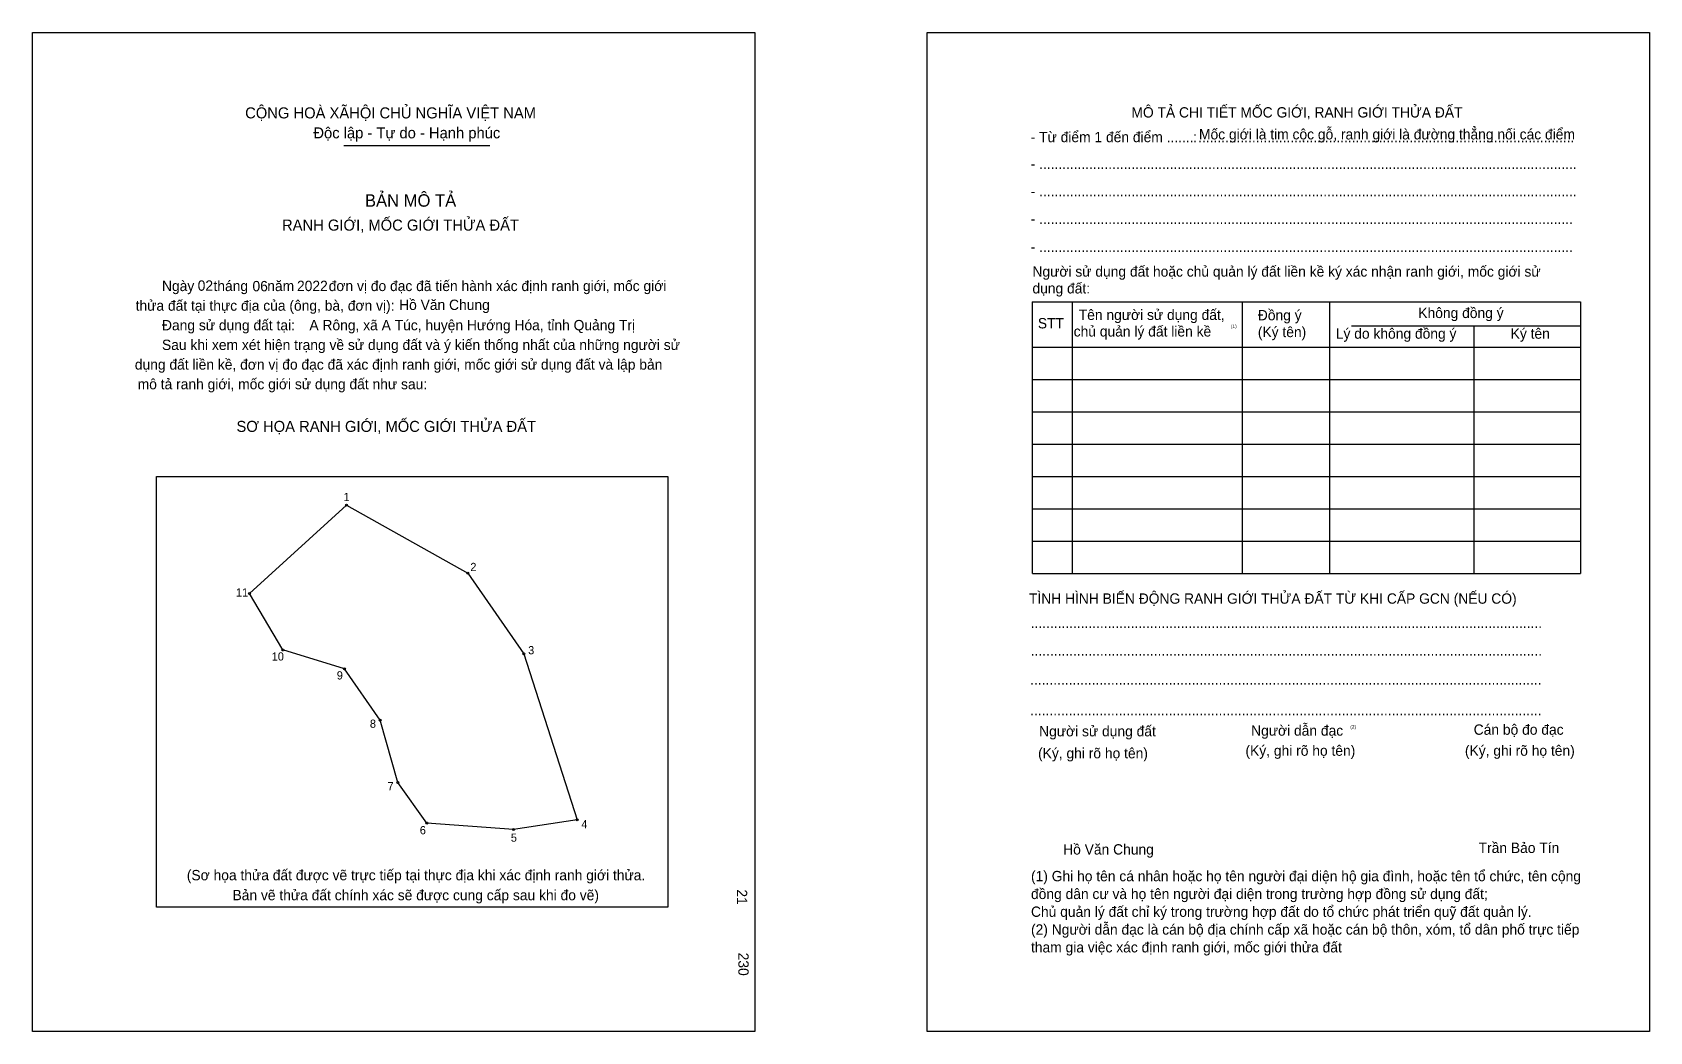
# Model space of a CAD drawing. Extents: x 546943 to 547523, y 1823791 to 1824150.
import ezdxf

# ---------------------------------------------------------------- set-up
doc = ezdxf.new("R2010")
doc.units = 0
for name, color, linetype in [('bmtKhungInTrang1', 7, 'Continuous'), ('bmtKhungInTrang2', 7, 'Continuous'), ('bmtNoiDung', 7, 'Continuous'), ('bmtTemplate', 7, 'Continuous'), ('CanhThua', 7, 'Continuous'), ('MocDinhThua', 7, 'Continuous'), ('SoHieuDinhThua', 7, 'Continuous')]:
    doc.layers.add(name, color=color, linetype=linetype)

msp = doc.modelspace()

# ---------------------------------------------------------------- linework, layer by layer
at = {"layer": 'bmtKhungInTrang1'}
msp.add_lwpolyline([(546942.56, 1824149.68), (547201.86, 1824149.68), (547201.86, 1823791.04), (546942.56, 1823791.04)], close=True, dxfattribs=at)
at = {"layer": 'bmtKhungInTrang2'}
msp.add_lwpolyline([(547263.7, 1824149.68), (547523, 1824149.68), (547523, 1823791.04), (547263.7, 1823791.04)], close=True, dxfattribs=at)
at = {"layer": 'bmtTemplate'}
for p, q in [((547054.3, 1824109.03), (547106.74, 1824109.03)), ((547315.71, 1824052.95), (547315.71, 1823955.45)), ((547376.71, 1824052.95), (547376.71, 1823955.45)), ((547408.09, 1824053.06), (547408.09, 1823955.45)), ((547498.17, 1824052.95), (547498.17, 1823955.45)), ((547416.05, 1824044.36), (547498.17, 1824044.36)), ((547301.49, 1824036.7), (547498.17, 1824036.7)), ((547301.49, 1824025.09), (547498.17, 1824025.09)), ((547301.49, 1824013.48), (547498.17, 1824013.48)), ((547301.49, 1824001.87), (547498.17, 1824001.87)), ((547301.49, 1823990.27), (547498.17, 1823990.27)), ((547301.49, 1823978.66), (547498.17, 1823978.66)), ((547301.49, 1823967.05), (547498.17, 1823967.05)), ((547301.49, 1823955.45), (547498.17, 1823955.45))]:
    msp.add_line(p, q, dxfattribs=at)
for points in [[(547301.37, 1824052.95), (547498.17, 1824052.95)], [(547301.37, 1824052.95), (547301.37, 1823955.45)], [(547459.89, 1824044.24), (547459.89, 1823955.45)]]:
    msp.add_lwpolyline(points, dxfattribs=at)
msp.add_lwpolyline([(546987.17, 1823835.7), (546987.17, 1823990.26), (547170.65, 1823990.26), (547170.65, 1823835.7)], close=True, dxfattribs=at)
at = {"layer": 'CanhThua'}
for p, q in [((547020.46, 1823948.24), (547055.32, 1823980.01)), ((547055.32, 1823980.01), (547098.82, 1823955.63)), ((547098.82, 1823955.63), (547118.91, 1823926.64)), ((547032.47, 1823928.01), (547020.46, 1823948.24)), ((547054.6, 1823921.29), (547032.47, 1823928.01)), ((547118.91, 1823926.64), (547138.14, 1823867.04)), ((547067.43, 1823902.82), (547054.6, 1823921.29)), ((547073.73, 1823880.41), (547067.43, 1823902.82)), ((547084.11, 1823865.91), (547073.73, 1823880.41)), ((547138.14, 1823867.04), (547115.23, 1823863.61)), ((547115.23, 1823863.61), (547084.11, 1823865.91))]:
    msp.add_line(p, q, dxfattribs=at)
at = {"layer": 'MocDinhThua'}
for centre in [(547055.32, 1823980.01), (547098.82, 1823955.63), (547020.46, 1823948.24), (547032.47, 1823928.01), (547118.91, 1823926.64), (547054.6, 1823921.29), (547067.43, 1823902.82), (547073.73, 1823880.41), (547138.14, 1823867.04), (547084.11, 1823865.91), (547115.23, 1823863.61)]:
    msp.add_circle(centre, 0.353, dxfattribs=at)

# ---------------------------------------------------------------- texts
at = {"layer": 'bmtNoiDung'}
for s, height, p in [('02', 3.71, (547001.9, 1824056.94)), ('06', 3.71, (547021.57, 1824056.74)), ('2022', 3.71, (547037.54, 1824056.82)), ('Hồ Văn Chung', 3.7101, (547074.19, 1824050.04)), ('A Rông, xã A Túc, huyện Hướng Hóa, tỉnh Quảng Trị', 3.7101, (547042, 1824042.75)), ('Hồ Văn Chung', 3.7101, (547312.51, 1823854.6))]:
    msp.add_text(s, height=height, dxfattribs=at).set_placement(p)
for s, p in [('21', (547195.4, 1823842.09)), ('230', (547195.93, 1823819.38))]:
    msp.add_text(s, height=3.71, rotation=270, dxfattribs=at).set_placement(p)
at = {"layer": 'bmtTemplate'}
for s, height, p in [('CỘNG HOÀ XÃHỘI CHỦ NGHĨA VIỆT NAM', 3.9574, (547018.94, 1824118.79)), ('MÔ TẢ CHI TIẾT MỐC GIỚI, RANH GIỚI THỬA ĐẤT', 3.7087, (547337.01, 1824119.11)), ('Độc lập - Tự do - Hạnh phúc', 3.9574, (547043.42, 1824111.63)), ('- Từ điểm 1 đến điểm .......', 3.7087, (547300.86, 1824110.26)), (':', 3.71, (547359.13, 1824110.26)), ('..................................................................................................', 3.7087, (547360.96, 1824110.26)), ('Mốc giới là tim cộc gỗ, ranh giới là đường thẳng nối các điểm', 3.7087, (547361.27, 1824111.25)), ('- ............................................................................................................................................', 3.70869, (547300.86, 1824100.65)), ('BẢN MÔ TẢ', 4.452, (547061.94, 1824087.11)), ('- ............................................................................................................................................', 3.70869, (547300.86, 1824090.79)), ('RANH GIỚI, MỐC GIỚI THỬA ĐẤT', 3.9574, (547032.17, 1824078.52)), ('- ...........................................................................................................................................', 3.70869, (547300.86, 1824080.92)), ('- ...........................................................................................................................................', 3.70869, (547300.86, 1824070.82)), ('Người sử dụng đất hoặc chủ quản lý đất liền kề ký xác nhận ranh giới, mốc giới sử', 3.7087, (547301.49, 1824062)), ('Ngày     tháng     năm         đơn vị đo đạc đã tiến hành xác định ranh giới, mốc giới ', 3.7101, (546989.09, 1824056.82)), ('dụng đất:', 3.709, (547301.49, 1824055.97)), ('thửa đất tại thực địa của (ông, bà, đơn vị):', 3.7101, (546979.63, 1824049.77)), ('STT', 3.709, (547303.43, 1824043.43)), ('Tên người sử dụng đất,', 3.7087, (547318.11, 1824046.45)), ('Đồng ý', 3.709, (547382.38, 1824046.33)), ('Không đồng ý', 3.7087, (547439.98, 1824047.14)), ('Đang sử dụng đất tại:', 3.7101, (546989.09, 1824042.73)), ('chủ quản lý đất liền kề', 3.7087, (547316.29, 1824040.52)), ('(1)', 1.237, (547372.7, 1824043.56)), ('(Ký tên)', 3.709, (547382.38, 1824040.3)), ('Lý do không đồng ý', 3.7087, (547410.36, 1824039.72)), ('Ký tên', 3.709, (547473.12, 1824039.72)), ('Sau khi xem xét hiện trạng về sử dụng đất và ý kiến thống nhất của những người sử ', 3.7101, (546989.09, 1824035.68)), ('dụng đất liền kề, đơn vị đo đạc đã xác định ranh giới, mốc giới sử dụng đất và lập bản', 3.7101, (546979.35, 1824028.63)), ('mô tả ranh giới, mốc giới sử dụng đất như sau:', 3.7101, (546980.37, 1824021.59)), ('SƠ HỌA RANH GIỚI, MỐC GIỚI THỬA ĐẤT', 3.9574, (547015.82, 1824006.28)), ('TÌNH HÌNH BIẾN ĐỘNG RANH GIỚI THỬA ĐẤT TỪ KHI CẤP GCN (NẾU CÓ)', 3.7087, (547300.24, 1823944.62)), ('.....................................................................................................................................', 3.71426, (547300.86, 1823935.89)), ('.....................................................................................................................................', 3.71426, (547300.86, 1823926.03)), ('.....................................................................................................................................', 3.71426, (547300.67, 1823915.58)), ('.....................................................................................................................................', 3.71426, (547300.67, 1823904.56)), ('Người dẫn đạc', 3.7087, (547379.96, 1823897.25)), ('Người sử dụng đất', 3.7087, (547303.89, 1823897.01)), ('(2)', 1.237, (547415.57, 1823899.8)), ('Cán bộ đo đạc', 3.7087, (547459.85, 1823897.59)), ('(Ký, ghi rõ họ tên)', 3.7087, (547303.51, 1823889.12)), ('(Ký, ghi rõ họ tên)', 3.7087, (547377.94, 1823890.05)), ('(Ký, ghi rõ họ tên)', 3.7087, (547456.7, 1823890.05)), ('Trần Bảo Tín', 3.7087, (547461.62, 1823855.15)), ('(Sơ họa thửa đất được vẽ trực tiếp tại thực địa khi xác định ranh giới thửa.', 3.7101, (546998, 1823845.36)), ('(1) Ghi họ tên cá nhân hoặc họ tên người đại diện hộ gia đình, hoặc tên tổ chức, tên cộng', 3.7087, (547300.97, 1823845.01)), ('Bản vẽ thửa đất chính xác sẽ được cung cấp sau khi đo vẽ)', 3.7101, (547014.4, 1823838.19)), ('đồng dân cư và họ tên người đại diện trong trường hợp đồng sử dụng đất;', 3.7087, (547300.97, 1823838.62)), ('Chủ quản lý đất chỉ ký trong trường hợp đất do tổ chức phát triển quỹ đất quản lý.', 3.7087, (547300.97, 1823832.24)), ('(2) Người dẫn đạc là cán bộ địa chính cấp xã hoặc cán bộ thôn, xóm, tổ dân phố trực tiếp', 3.7087, (547300.97, 1823825.85)), ('tham gia việc xác định ranh giới, mốc giới thửa đất', 3.7087, (547300.97, 1823819.47))]:
    msp.add_text(s, height=height, dxfattribs=at).set_placement(p)
at = {"layer": 'SoHieuDinhThua'}
for s, height, p in [('1', 2.94, (547054.22, 1823981.46)), ('2', 2.94, (547099.76, 1823956.34)), ('11', 2.942, (547015.65, 1823947.2)), ('10', 2.942, (547028.47, 1823924.23)), ('3', 2.94, (547120.5, 1823926.47)), ('9', 2.94, (547051.82, 1823917.44)), ('8', 2.94, (547063.71, 1823900.1)), ('7', 2.94, (547070.03, 1823877.67)), ('6', 2.94, (547081.62, 1823861.87)), ('5', 2.94, (547114.28, 1823859.2)), ('4', 2.94, (547139.59, 1823864.02))]:
    msp.add_text(s, height=height, dxfattribs=at).set_placement(p)

doc.saveas('drawing.dxf')
